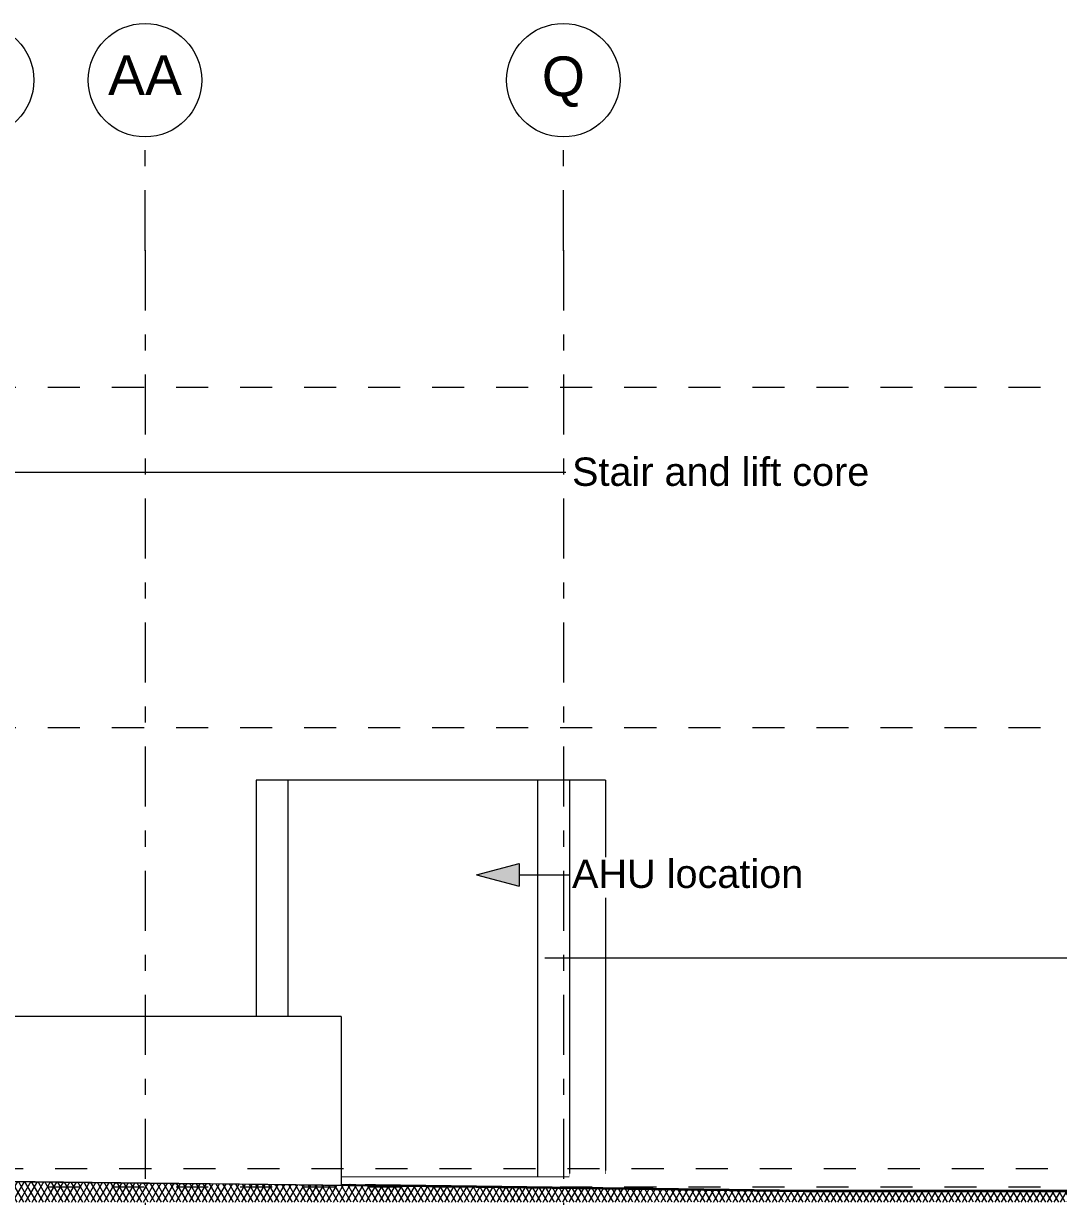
# Model space of a CAD drawing. Header units: millimetres. Extents: x -48147 to 1428745, y -495156 to 18123.
# Drawn here: x 1392641 to 1401764, y -477835 to -467494 of the extents above; entities that cross this region are included whole.
import ezdxf
from ezdxf.enums import TextEntityAlignment as Align

# ---------------------------------------------------------------- set-up
doc = ezdxf.new("R2010")
doc.units = ezdxf.units.MM
doc.header["$MEASUREMENT"] = 0
for name, pattern in [('Dashed', [2822.222233, 1411.111116, -1411.111116]), ('Double Dashed', [1093.611073, 529.166651, -211.666656, 141.111112, -211.666656]), ('Wipeout_Contour', [1000, 0, -1000])]:
    doc.linetypes.add(name, pattern=pattern)
for name, color, linetype, lineweight in [('0_Pen_No__1', 7, 'Continuous', 13), ('A-20-M_Roof_Accessory_Pen_No__89', 8, 'Continuous', 20), ('A-20-M_Roof_Pen_No__85', 8, 'Continuous', 20), ('A-20-M_Roof_Pen_No__93', 8, 'Continuous', 13), ('A-25-M_Wall_Int_Pen_No__101', 252, 'Continuous', 15), ('A-95-P_Text_1_50_GA_Pen_No__1', 7, 'Continuous', 13), ('New_A-20-M_Roof_Pen_No__89', 8, 'Continuous', 20)]:
    doc.layers.add(name, color=color, linetype=linetype, lineweight=lineweight)
for name, color, linetype, lineweight, true_color in [('0_Pen_No__105', 7, 'Continuous', 15, 0xa6a6a6), ('0_Pen_No__81', 7, 'Continuous', 20, 0x6a6a6a), ('A-20-M_Roof_Pen_No__53', 7, 'Continuous', 35, 0x444444), ('New_A-15-MG_Structural_Grid_Phase_2_Pen_No__222', 7, 'Continuous', 13, 0x65af33)]:
    doc.layers.add(name, color=color, linetype=linetype, lineweight=lineweight, true_color=true_color)
for name, color, linetype in [('A-20-M_Roof', 7, 'Continuous'), ('A-20-M_Roof_Accessory', 7, 'Continuous'), ('New_A-15-MG_Structural_Grid_Phase_2', 7, 'Continuous'), ('New_A-20-M_Roof', 7, 'Continuous')]:
    doc.layers.add(name, color=color, linetype=linetype)
doc.styles.add('GENERATED_STYLE_2', font='')
doc.styles.get('GENERATED_STYLE_2').set_extended_font_data('Swis721 BT')
pattern_1 = [(60, (1341556.51, -489898.95), (-43.30127, 25), []), (120, (1341556.51, -489898.95), (43.30127, 25), [])]

# ---------------------------------------------------------------- blocks, each defined once
blk = doc.blocks.new('Section Elem_14_2', base_point=(1341557, -489899))
at = {"color": 254, "linetype": 'Wipeout_Contour', "lineweight": 0, "ltscale": 5894242.179710716}
blk.add_wipeout([(1394973, -474164), (1394693, -474164), (1394693, -476249), (1394973, -476249)], dxfattribs=at).dxf.layer = 'New_A-20-M_Roof'
at = {"color": 254, "linetype": 'Wipeout_Contour', "lineweight": 0, "ltscale": 5905663.175561252}
blk.add_wipeout([(1397453, -474164), (1397453, -477634), (1397773, -477635), (1397773, -474164)], dxfattribs=at).dxf.layer = 'New_A-20-M_Roof'
at = {"layer": 'New_A-20-M_Roof_Pen_No__89', "linetype": 'Continuous'}
for p, q in [((1394693, -474164), (1394693, -476249)), ((1397773, -474164), (1397773, -477635))]:
    blk.add_line(p, q, dxfattribs=at)
at = {"color": 254, "linetype": 'Wipeout_Contour', "lineweight": 0, "ltscale": 5904545.500998462}
blk.add_wipeout([(1397172, -477664), (1397453, -477664), (1397453, -474164), (1397172, -474164)], dxfattribs=at).dxf.layer = 'New_A-20-M_Roof'
at = {"layer": 'New_A-20-M_Roof_Pen_No__89', "linetype": 'Continuous'}
for p, q in [((1397773, -474164), (1397453, -474164)), ((1397453, -474164), (1397453, -477664))]:
    blk.add_line(p, q, dxfattribs=at)
at = {"color": 254, "linetype": 'Wipeout_Contour', "lineweight": 0, "ltscale": 8848797.69416518}
blk.add_wipeout([(1394973, -476249), (1395441, -476249), (1395441, -477664), (1397172, -477664), (1397172, -474164), (1394973, -474164)], dxfattribs=at).dxf.layer = 'New_A-20-M_Roof'
at = {"layer": 'New_A-20-M_Roof_Pen_No__89', "linetype": 'Continuous'}
for p, q in [((1394973, -474164), (1394693, -474164)), ((1394973, -474164), (1394973, -476249)), ((1397172, -474164), (1394973, -474164)), ((1397453, -474164), (1397172, -474164)), ((1397172, -474164), (1397172, -477664)), ((1397172, -477664), (1395441, -477664)), ((1397453, -477664), (1397179, -477664))]:
    blk.add_line(p, q, dxfattribs=at)
blk = doc.blocks.new('Section Elem_308_2', base_point=(1341557, -489899))
at = {"color": 254, "linetype": 'Wipeout_Contour', "lineweight": 0, "ltscale": 13300589.72436702}
blk.add_wipeout([(1395441, -477664), (1395441, -477721), (1396458, -477743), (1405499, -477617), (1403412, -477607), (1397773, -477611), (1397773, -477635), (1397453, -477634), (1397453, -477664)], dxfattribs=at).dxf.layer = 'A-20-M_Roof'
at = {"color": 254, "linetype": 'Wipeout_Contour', "lineweight": 0, "ltscale": 32620834.12877611}
blk.add_wipeout([(1396458, -477743), (1399532, -477784), (1399548, -477784), (1399566, -477784), (1399582, -477784), (1399597, -477784), (1399612, -477784), (1399628, -477784), (1399681, -477784), (1399696, -477784), (1399712, -477784), (1399731, -477784), (1399753, -477784), (1399780, -477784), (1399813, -477784), (1419963, -477784), (1414535, -477713), (1414535, -477713), (1413955, -477715), (1413669, -477701), (1407279, -477617), (1405499, -477617)], dxfattribs=at).dxf.layer = 'A-20-M_Roof'
at = {"layer": 'A-20-M_Roof_Pen_No__93', "linetype": 'Continuous'}
for p, q in [((1407279, -477617), (1413669, -477701)), ((1414535, -477713), (1419978, -477784))]:
    blk.add_line(p, q, dxfattribs=at)
at = {"color": 254, "linetype": 'Wipeout_Contour', "lineweight": 0, "ltscale": 4436691.964157124}
blk.add_wipeout([(1397773, -477607), (1397773, -477611), (1403412, -477607)], dxfattribs=at).dxf.layer = 'A-20-M_Roof'
blk = doc.blocks.new('Section Elem_309_2', base_point=(1341557, -489899))
at = {"color": 254, "linetype": 'Wipeout_Contour', "lineweight": 0, "ltscale": 4399731.603884475}
blk.add_wipeout([(1386568, -477625), (1386650, -477626), (1386650, -477626)], dxfattribs=at).dxf.layer = 'A-20-M_Roof'
at = {"color": 254, "linetype": 'Wipeout_Contour', "lineweight": 0, "ltscale": 5883087.252808018}
blk.add_wipeout([(1389958, -477641), (1389958, -477666), (1392133, -477692), (1392133, -477651)], dxfattribs=at).dxf.layer = 'A-20-M_Roof'
at = {"color": 254, "linetype": 'Wipeout_Contour', "lineweight": 0, "ltscale": 11811070.85565025}
blk.add_wipeout([(1394404, -477718), (1399528, -477784), (1399528, -477784), (1399532, -477784), (1396458, -477743), (1395441, -477731), (1395441, -477731), (1395250, -477728)], dxfattribs=at).dxf.layer = 'A-20-M_Roof'
at = {"color": 254, "linetype": 'Wipeout_Contour', "lineweight": 0, "ltscale": 4425818.872404888}
blk.add_wipeout([(1395441, -477721), (1395441, -477731), (1396458, -477743)], dxfattribs=at).dxf.layer = 'A-20-M_Roof'
at = {"color": 254, "linetype": 'Wipeout_Contour', "lineweight": 0, "ltscale": 8837475.399964407}
blk.add_wipeout([(1399528, -477885), (1399528, -477784), (1394404, -477718), (1393934, -477713), (1386118, -477620), (1386118, -477885)], dxfattribs=at).dxf.layer = 'A-20-M_Roof'
at = {"layer": 'A-20-M_Roof_Pen_No__85', "linetype": 'Continuous'}
h = blk.add_hatch(dxfattribs=at)
h.set_pattern_fill('Batt_Insulation_0002', color=256, style=0, pattern_type=2)
h.set_pattern_definition(pattern_1)
h.paths.add_polyline_path([(1399528, -477885), (1399528, -477784), (1394404, -477718), (1393934, -477713), (1386118, -477620), (1386118, -477885)])
at = {"layer": 'A-20-M_Roof_Pen_No__53', "linetype": 'Continuous'}
for p in [(1386118, -477620), (1386118, -477885)]:
    blk.add_line(p, (1386118, -477885), dxfattribs=at)
at = {"layer": 'A-20-M_Roof_Pen_No__53', "linetype": 'Continuous', "flags": 128}
blk.add_lwpolyline([(1386118, -477620), (1393934, -477713), (1394404, -477718), (1399528, -477784)], dxfattribs=at)
at = {"layer": 'A-20-M_Roof_Pen_No__93', "linetype": 'Continuous'}
for p, q in [((1395250, -477728), (1394404, -477718)), ((1396458, -477743), (1395441, -477731)), ((1396458, -477743), (1399531, -477784))]:
    blk.add_line(p, q, dxfattribs=at)
blk = doc.blocks.new('Section Elem_310_2', base_point=(1341557, -489899))
at = {"color": 254, "linetype": 'Wipeout_Contour', "lineweight": 0, "ltscale": 10461491.23967545}
blk.add_wipeout([(1420505, -477885), (1420505, -477784), (1420472, -477784), (1420463, -477784), (1420455, -477784), (1404999, -477784), (1404999, -477885)], dxfattribs=at).dxf.layer = 'A-20-M_Roof'
at = {"layer": 'A-20-M_Roof_Pen_No__85', "linetype": 'Continuous'}
h = blk.add_hatch(dxfattribs=at)
h.set_pattern_fill('Batt_Insulation_0002', color=256, style=0, pattern_type=2)
h.set_pattern_definition(pattern_1)
h.paths.add_polyline_path([(1420505, -477885), (1420505, -477784), (1420472, -477784), (1420463, -477784), (1420455, -477784), (1404999, -477784), (1404999, -477885)])
at = {"layer": 'A-20-M_Roof_Pen_No__53', "linetype": 'Continuous'}
blk.add_line((1420505, -477784), (1420505, -477885), dxfattribs=at)
at = {"color": 254, "linetype": 'Wipeout_Contour', "lineweight": 0, "ltscale": 25152376.13575208}
blk.add_wipeout([(1399612, -477784), (1399597, -477784), (1399582, -477784), (1399566, -477784), (1399548, -477784), (1399528, -477784), (1399528, -477885), (1404999, -477885), (1404999, -477784), (1399813, -477784), (1399780, -477784), (1399753, -477784), (1399731, -477784), (1399712, -477784), (1399696, -477784), (1399681, -477784), (1399628, -477784)], dxfattribs=at).dxf.layer = 'A-20-M_Roof'
at = {"layer": 'A-20-M_Roof_Pen_No__85', "linetype": 'Continuous'}
h = blk.add_hatch(dxfattribs=at)
h.set_pattern_fill('Batt_Insulation_0002', color=256, style=0, pattern_type=2)
h.set_pattern_definition(pattern_1)
h.paths.add_polyline_path([(1399612, -477784), (1399597, -477784), (1399582, -477784), (1399566, -477784), (1399548, -477784), (1399528, -477784), (1399528, -477885), (1404999, -477885), (1404999, -477784), (1399813, -477784), (1399780, -477784), (1399753, -477784), (1399731, -477784), (1399712, -477784), (1399696, -477784), (1399681, -477784), (1399628, -477784)])
at = {"layer": 'A-20-M_Roof_Pen_No__53', "linetype": 'Continuous', "flags": 128}
blk.add_lwpolyline([(1399528, -477784), (1399548, -477784), (1399566, -477784), (1399582, -477784), (1399597, -477784), (1399612, -477784), (1399628, -477784), (1399681, -477784), (1399696, -477784), (1399712, -477784), (1399731, -477784), (1399753, -477784), (1399780, -477784), (1399813, -477784), (1404999, -477784), (1420455, -477784), (1420463, -477784), (1420472, -477784), (1420505, -477784)], dxfattribs=at)
blk = doc.blocks.new('Section Elem_328_2', base_point=(1341557, -489899))
at = {"color": 254, "linetype": 'Wipeout_Contour', "lineweight": 0, "ltscale": 10314834.86934404}
blk.add_wipeout([(1392133, -476249), (1392133, -477692), (1393934, -477713), (1394404, -477718), (1395250, -477728), (1395441, -477731), (1395441, -476249)], dxfattribs=at).dxf.layer = 'A-20-M_Roof_Accessory'
at = {"layer": 'A-20-M_Roof_Accessory_Pen_No__89', "linetype": 'Continuous'}
for p, q in [((1395441, -476249), (1392133, -476249)), ((1392133, -476249), (1392133, -477692)), ((1395441, -476249), (1395441, -477731))]:
    blk.add_line(p, q, dxfattribs=at)
blk = doc.blocks.new('Standard grid marker[5]_2', base_point=(1392233, -468494))
at = {"layer": 'New_A-15-MG_Structural_Grid_Phase_2_Pen_No__222', "linetype": 'Continuous'}
blk.add_circle((1392233, -467994), 500, dxfattribs=at)
at = {"layer": 'New_A-15-MG_Structural_Grid_Phase_2_Pen_No__222', "style": 'GENERATED_STYLE_2'}
for tag, p in [('AC_MarkerText_1_0', (1392233, -467951)), ('AC_MarkerText_1_1', (1392233, -494356))]:
    blk.add_attdef(tag, text='', height=350, rotation=360, dxfattribs=at).set_placement(p, align=Align.MIDDLE_CENTER)
blk = doc.blocks.new('Standard grid marker[8]_2', base_point=(1397400, -468494))
at = {"layer": 'New_A-15-MG_Structural_Grid_Phase_2_Pen_No__222', "linetype": 'Double Dashed'}
for q in [(1397400, -468494), (1397400, -492899)]:
    blk.add_line((1397400, -469494), q, dxfattribs=at)
at = {"layer": 'New_A-15-MG_Structural_Grid_Phase_2_Pen_No__222', "linetype": 'Continuous'}
blk.add_circle((1397400, -467994), 500, dxfattribs=at)
at = {"layer": 'New_A-15-MG_Structural_Grid_Phase_2_Pen_No__222', "linetype": 'Double Dashed'}
blk.add_point((1397400, -469494), dxfattribs=at)
blk.add_point((1397400, -469494), dxfattribs=at)
at = {"layer": 'New_A-15-MG_Structural_Grid_Phase_2_Pen_No__222', "style": 'GENERATED_STYLE_2'}
for tag, p in [('AC_MarkerText_1_0', (1397400, -467960)), ('AC_MarkerText_1_1', (1397400, -494365))]:
    blk.add_attdef(tag, text='', height=350, rotation=360, dxfattribs=at).set_placement(p, align=Align.MIDDLE_CENTER)
blk = doc.blocks.new('Standard grid marker[12]_2', base_point=(1393713, -468494))
at = {"layer": 'New_A-15-MG_Structural_Grid_Phase_2_Pen_No__222', "linetype": 'Double Dashed'}
for q in [(1393713, -468494), (1393713, -492899)]:
    blk.add_line((1393713, -469494), q, dxfattribs=at)
at = {"layer": 'New_A-15-MG_Structural_Grid_Phase_2_Pen_No__222', "linetype": 'Continuous'}
blk.add_circle((1393713, -467994), 500, dxfattribs=at)
at = {"layer": 'New_A-15-MG_Structural_Grid_Phase_2_Pen_No__222', "linetype": 'Double Dashed'}
blk.add_point((1393713, -469494), dxfattribs=at)
blk.add_point((1393713, -469494), dxfattribs=at)
at = {"layer": 'New_A-15-MG_Structural_Grid_Phase_2_Pen_No__222', "style": 'GENERATED_STYLE_2'}
for tag, p in [('AC_MarkerText_1_0', (1393713, -467951)), ('AC_MarkerText_1_1', (1393713, -494356))]:
    blk.add_attdef(tag, text='', height=350, rotation=360, dxfattribs=at).set_placement(p, align=Align.MIDDLE_CENTER)
blk = doc.blocks.new('Polyline_4_2', base_point=(1391833, -471450))
at = {"linetype": 'Continuous', "lineweight": 0, "true_color": 0x000000}
blk.add_hatch(color=178, dxfattribs=at).paths.add_polyline_path([(1391833, -471450), (1392206, -471550), (1392206, -471350)])
at = {"layer": '0_Pen_No__1', "linetype": 'Continuous'}
for p, q in [((1391833, -471450), (1392206, -471350)), ((1392206, -471350), (1392206, -471550)), ((1391833, -471450), (1392206, -471550))]:
    blk.add_line(p, q, dxfattribs=at)
at = {"layer": '0_Pen_No__81', "linetype": 'Continuous', "flags": 128}
blk.add_lwpolyline([(1392206, -471450), (1397422, -471450)], dxfattribs=at)
blk = doc.blocks.new('Polyline_5_2', base_point=(1396635, -475000))
at = {"linetype": 'Continuous', "lineweight": 0, "true_color": 0x000000}
blk.add_hatch(color=178, dxfattribs=at).paths.add_polyline_path([(1396635, -475000), (1397009, -475100), (1397009, -474900)])
at = {"layer": '0_Pen_No__1', "linetype": 'Continuous'}
for p, q in [((1396635, -475000), (1397009, -474900)), ((1397009, -474900), (1397009, -475100)), ((1396635, -475000), (1397009, -475100))]:
    blk.add_line(p, q, dxfattribs=at)
at = {"layer": '0_Pen_No__81', "linetype": 'Continuous', "flags": 128}
blk.add_lwpolyline([(1397009, -475000), (1397460, -475000)], dxfattribs=at)
blk = doc.blocks.new('S-27 Building Section_STORY_MARKER', base_point=(1341557, -489899))
at = {"layer": '0_Pen_No__105', "linetype": 'Dashed', "ltscale": 0.2}
for p, q in [((1357862, -470699), (1422611, -470699)), ((1357862, -473699), (1422611, -473699)), ((1357862, -477749), (1422611, -477749))]:
    blk.add_line(p, q, dxfattribs=at)

msp = doc.modelspace()

# ---------------------------------------------------------------- block references
at = {"color": 251, "linetype": 'Continuous', "lineweight": 20, "true_color": 0x6a6a6a}
msp.add_blockref('Polyline_4_2', (1391833.2, -471450.1), dxfattribs=at)
at = {"layer": 'New_A-20-M_Roof'}
msp.add_blockref('Section Elem_14_2', (1341556.5, -489899), dxfattribs=at)

# ---------------------------------------------------------------- next in the draw order: linework, layer by layer
at = {"layer": '0_Pen_No__81', "linetype": 'Continuous', "flags": 128}
msp.add_lwpolyline([(1417729.7, -475733.9), (1397235.3, -475733.9)], dxfattribs=at)

# ---------------------------------------------------------------- next in the draw order: block references
at = {"color": 251, "linetype": 'Continuous', "lineweight": 20, "true_color": 0x6a6a6a}
msp.add_blockref('Polyline_5_2', (1396635.3, -475000.1), dxfattribs=at)
at = {"layer": 'A-20-M_Roof'}
msp.add_blockref('Section Elem_308_2', (1341556.5, -489899), dxfattribs=at)

# ---------------------------------------------------------------- next in the draw order: block references
msp.add_blockref('Section Elem_309_2', (1341556.5, -489899), dxfattribs=at)

# ---------------------------------------------------------------- next in the draw order: block references
msp.add_blockref('Section Elem_310_2', (1341556.5, -489899), dxfattribs=at)
at = {"layer": 'A-20-M_Roof_Accessory'}
msp.add_blockref('Section Elem_328_2', (1341556.5, -489899), dxfattribs=at)
at = {"layer": 'New_A-15-MG_Structural_Grid_Phase_2', "color": 8, "linetype": 'Continuous', "lineweight": 15}
ref = msp.add_blockref('Standard grid marker[8]_2', (1397399.8, -468494.3), dxfattribs=at)
ref.add_attrib('AC_MarkerText_1', 'Q', dxfattribs={"layer": 'New_A-15-MG_Structural_Grid_Phase_2_Pen_No__222', "color": 85, "true_color": 0x65af33, "height": 350, "rotation": 360, "style": 'GENERATED_STYLE_2'}).set_placement((1397399.8, -467960.2), align=Align.MIDDLE_CENTER)

# ---------------------------------------------------------------- next in the draw order: linework, layer by layer
at = {"layer": 'A-25-M_Wall_Int_Pen_No__101', "linetype": 'Dashed', "ltscale": 0.2}
msp.add_line((1386148.3, -477588.6), (1419970.3, -477588.6), dxfattribs=at)

# ---------------------------------------------------------------- next in the draw order: block references
at = {"layer": 'New_A-15-MG_Structural_Grid_Phase_2', "color": 8, "linetype": 'Continuous', "lineweight": 15}
msp.add_blockref('Standard grid marker[5]_2', (1392232.7, -468494.3), dxfattribs=at)
ref = msp.add_blockref('Standard grid marker[12]_2', (1393712.6, -468494.3), dxfattribs=at)
ref.add_attrib('AC_MarkerText_1', 'AA', dxfattribs={"layer": 'New_A-15-MG_Structural_Grid_Phase_2_Pen_No__222', "color": 85, "true_color": 0x65af33, "height": 350, "rotation": 360, "style": 'GENERATED_STYLE_2'}).set_placement((1393712.6, -467950.9), align=Align.MIDDLE_CENTER)

# ---------------------------------------------------------------- next in the draw order: wipeouts: each hides what was drawn before it
at = {"linetype": 'Wipeout_Contour', "ltscale": 5907570.842348388}
msp.add_wipeout([(1397475.1, -471306.8), (1401749.2, -471306.8), (1401749.2, -471661.7), (1397475.1, -471661.7)], dxfattribs=at).dxf.layer = 'A-95-P_Text_1_50_GA_Pen_No__1'
at = {"linetype": 'Wipeout_Contour', "ltscale": 5912103.51593385}
msp.add_wipeout([(1397475.1, -474844.5), (1401749.2, -474844.5), (1401749.2, -475199.4), (1397475.1, -475199.4)], dxfattribs=at).dxf.layer = 'A-95-P_Text_1_50_GA_Pen_No__1'

# ---------------------------------------------------------------- next in the draw order: texts
at = {"layer": 'A-95-P_Text_1_50_GA_Pen_No__1', "linetype": 'Continuous', "char_height": 250, "attachment_point": 1, "style": 'GENERATED_STYLE_2'}
for s, insert in [('\\A1;{\\fSwis721 BT|b0|i0|c0|p34;Stair and lift core}', (1397476.1, -471320.3)), ('\\A1;{\\fSwis721 BT|b0|i0|c0|p34;AHU location}', (1397476.1, -474864.4))]:
    msp.add_mtext(s, dxfattribs=dict(at, insert=insert))

# ---------------------------------------------------------------- next in the draw order: block references
at = {"linetype": 'Continuous', "lineweight": 0}
msp.add_blockref('S-27 Building Section_STORY_MARKER', (1341556.5, -489899), dxfattribs=at)

doc.saveas('drawing.dxf')
